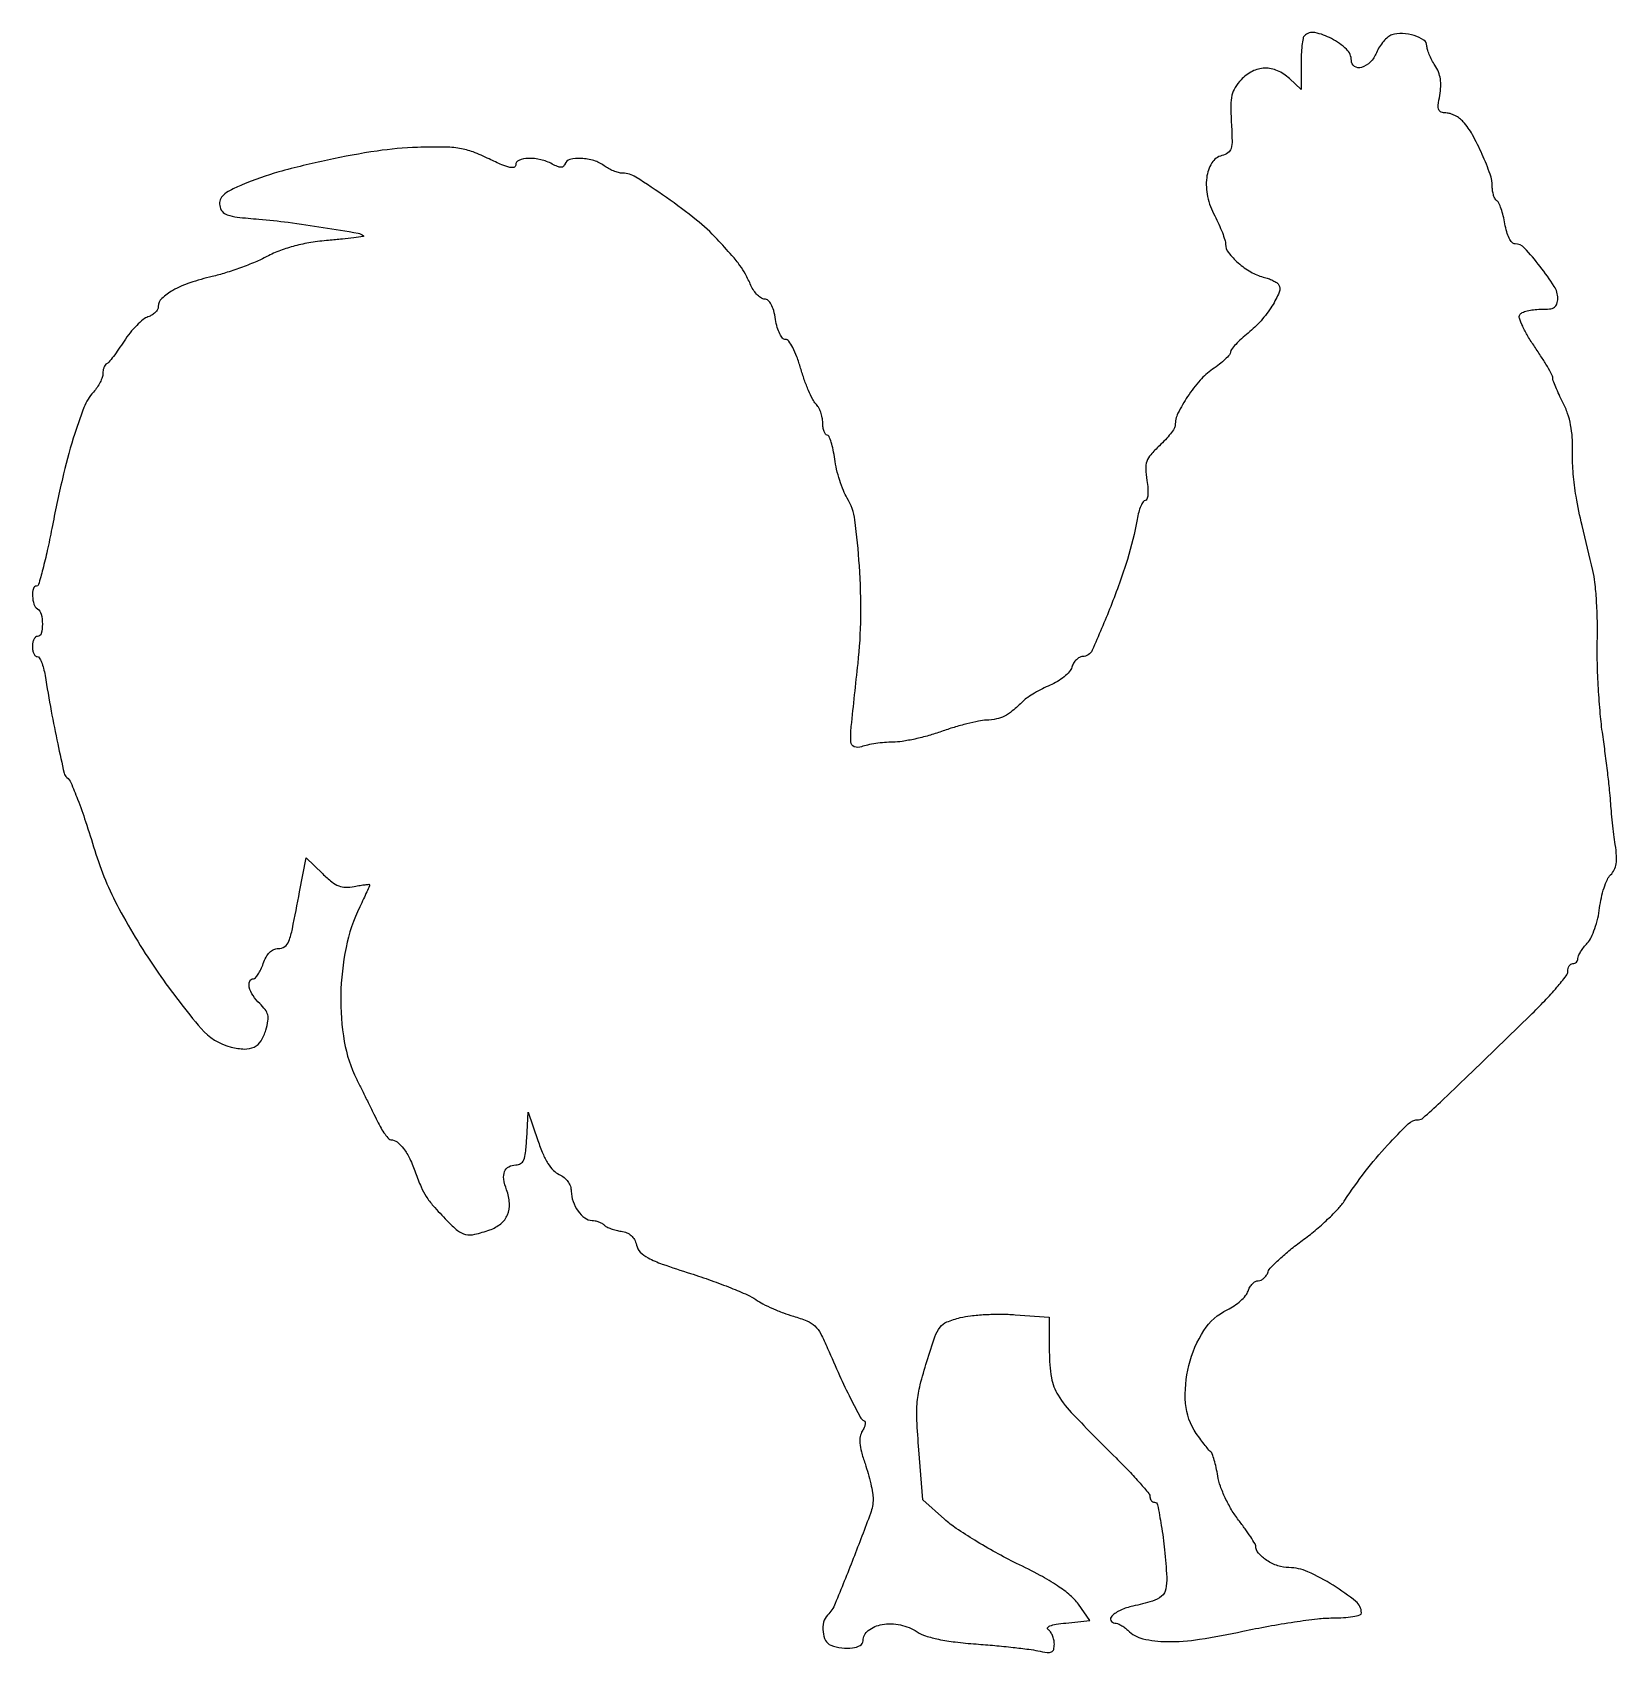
# Model space of a CAD drawing. Extents: x 0 to 315, y 0 to 322.
import ezdxf

# ---------------------------------------------------------------- set-up
doc = ezdxf.new("R2010")
doc.units = 0

msp = doc.modelspace()

# ---------------------------------------------------------------- linework, layer by layer
msp.add_lwpolyline([(252.666667, 321.333333, 0.154619), (252.40474, 320.828484, 0.013709), (252.195833, 319.391504, 0.016885), (252.048604, 317.625689, 0.012355), (252, 315.659019), (252, 310.651372), (249.685549, 312.825686, 0.083988), (247.323595, 314.395563, 0.111442), (244.801048, 314.899182, 0.112306), (242.321245, 314.269716, 0.0863), (240.081139, 312.586368, 0.0505), (238.901528, 311.045167, 0.082339), (238.279929, 309.524552, 0.056684), (238.056307, 307.509069, 0.013497), (238.156825, 304.129971, -0.008412), (238.300956, 300.520185, -0.074744), (238.101334, 298.945892, -0.171976), (237.491448, 298.084261, -0.09256), (236.293801, 297.535544, 0.195346), (234.279471, 296.06421, 0.109078), (233.260389, 293.153757, 0.084669), (233.446736, 289.38682, 0.067276), (234.855698, 285.55923, -0.014548), (235.678482, 283.890034, -0.016119), (236.373219, 282.23131, -0.015642), (236.873506, 280.785466, -0.076049), (237.002778, 279.930335, 0.16892), (237.580189, 278.26046, 0.046767), (239.521545, 276.22222, 0.046382), (242.024242, 274.421978, 0.071364), (244.489338, 273.41332, -0.024632), (245.496648, 273.107058, -0.027469), (246.431943, 272.712355, -0.028323), (247.18233, 272.291742, -0.112901), (247.550315, 271.918588, -0.243753), (247.666255, 270.383713, -0.039666), (246.236185, 267.650689, -0.040036), (244.052865, 264.726814, -0.044005), (241.493842, 262.287695, 0.016141), (240.155274, 261.147039, 0.02169), (239.024342, 260.025135, 0.019517), (238.182608, 259.039886, 0.1668), (237.993196, 258.5, -0.179324), (237.795148, 257.9766, -0.022313), (236.941712, 257.080887, -0.024025), (235.788405, 256.075658, -0.017736), (234.42331, 255.073231, 0.062549), (231.955063, 252.895877, 0.033733), (229.479324, 249.676498, 0.032777), (227.558301, 246.341401, 0.114764), (227, 243.941048, -0.143336), (226.821399, 243.330833, -0.0217), (226.082048, 242.279396, -0.022832), (225.071612, 241.084395, -0.017971), (223.875058, 239.883287, 0.024148), (222.144928, 238.10314, 0.094487), (221.36749, 236.789702, 0.098758), (221.145594, 235.313097, 0.027718), (221.386875, 232.982077, -0.020019), (221.5772, 231.383917, -0.040301), (221.574588, 230.115313, -0.055651), (221.405901, 229.255848, -0.327456), (221.057131, 229, 0.257539), (220.64227, 228.771135, 0.038582), (220.181899, 227.898438, 0.035295), (219.756336, 226.686678, 0.023517), (219.434838, 225.25, -0.032687), (217.502179, 217.300062, -0.018633), (214.193037, 207.977571, -0.009944), (210.519311, 199.245541, -0.296418), (208.602925, 198, 0.125023), (207.992102, 197.844841, 0.069681), (207.371068, 197.385684, 0.06249), (206.834241, 196.708362, 0.059582), (206.471026, 195.908711, -0.102278), (205.961023, 194.999465, -0.040054), (204.928997, 193.987254, -0.03753), (203.600699, 193.037734, -0.038256), (202.153638, 192.304284, 0.019017), (200.630009, 191.604279, 0.016046), (199.073296, 190.752244, 0.016346), (197.702771, 189.882325, 0.042598), (196.798007, 189.145574, -0.016527), (194.650317, 187.202212, -0.056317), (193.085309, 186.154516, -0.070946), (191.527844, 185.611006, -0.037952), (189.5, 185.37012, 0.039393), (187.955226, 185.182105, 0.01187), (185.64659, 184.657116, 0.011815), (183.075693, 183.942919, 0.012575), (180.594774, 183.121469, -0.017586), (178.05677, 182.309245, -0.014729), (175.313929, 181.623181, -0.014984), (172.768107, 181.144969, -0.038948), (170.909874, 181, 0.020812), (169.284496, 180.932315, 0.016152), (167.525536, 180.728179, 0.016429), (165.895017, 180.430307, 0.037461), (164.696351, 180.074653, -0.188609), (163.256756, 180.088355, -0.294831), (162.565575, 181.06678, -0.036617), (162.662491, 184.13334, -0.001141), (164.006737, 196.639324, 0.024935), (164.557303, 205.881839, 0.018875), (164.271668, 216.041483, 0.01627), (163.372267, 225.153238, 0.104506), (161.839878, 229.496546, -0.04084), (161.092154, 230.98397, -0.019114), (160.36079, 233.013048, -0.018792), (159.752022, 235.211461, -0.025008), (159.375679, 237.25, 0.016923), (159.069932, 239.070482, 0.026632), (158.672476, 240.604688, 0.024693), (158.245113, 241.753585, 0.299857), (157.871169, 242, -0.243636), (157.536921, 242.173148, -0.067717), (157.255906, 242.713393, -0.052071), (157.063504, 243.498352, -0.034094), (157, 244.428571, 0.048829), (156.899133, 245.458977, 0.037789), (156.597362, 246.546388, 0.038849), (156.154755, 247.527211, 0.071079), (155.629317, 248.227826, -0.079866), (154.997917, 249.101117, -0.015511), (154.174454, 250.870465, -0.016126), (153.336443, 253.016259, -0.014291), (152.601382, 255.299255, 0.018906), (151.851788, 257.555808, 0.031537), (151.032988, 259.381587, 0.034219), (150.235598, 260.673328, 0.241895), (149.599873, 261, -0.21755), (149.014255, 261.267461, -0.063467), (148.451656, 262.112861, -0.048065), (147.965421, 263.387759, -0.027442), (147.615991, 265, 0.025417), (147.246558, 266.738496, 0.058276), (146.754876, 267.981657, 0.08806), (146.15773, 268.737378, 0.183626), (145.466744, 269, -0.143392), (144.800677, 269.195027, -0.054844), (144.041759, 269.807813, -0.048501), (143.314607, 270.697828, -0.04255), (142.735626, 271.75, 0.019628), (141.643766, 273.969066, 0.034037), (140.545044, 275.703943, 0.023303), (138.961736, 277.665077, 0.004883), (136, 280.937736, 0.038089), (131.93708, 284.717591, 0.015863), (125.932755, 289.201674, 0.010917), (119.862516, 293.247591, 0.137849), (117.25453, 294.031803, -0.062175), (116.443533, 294.148005, -0.029774), (115.445186, 294.485547, -0.028961), (114.430792, 294.967415, -0.036562), (113.55887, 295.531803, 0.091199), (111.555652, 296.53847, 0.060577), (109.011343, 296.95629, 0.066465), (106.773474, 296.752138, 0.2621), (105.785534, 295.856602, -0.129867), (105.479213, 295.389096, -0.185192), (105.020605, 295.213204, -0.099357), (104.329681, 295.351868, -0.023822), (103.267942, 295.856602, 0.065527), (100.97539, 296.720915, 0.06475), (98.527802, 296.967345, 0.084438), (96.650451, 296.591768, 0.310671), (96, 295.645955, -0.339438), (95.657226, 295.199215, -0.123044), (94.805914, 295.18474, -0.046456), (93.261981, 295.697586, -0.010476), (90.75, 296.863341, 0.024316), (87.527885, 298.251646, 0.049682), (84.869421, 298.955797, 0.038188), (81.708065, 299.219763, 0.009434), (76.5, 299.157781, 0.029326), (68.46823, 298.437798, 0.015454), (58.609832, 296.654615, 0.015437), (48.976655, 294.289829, 0.032372), (41.699437, 291.745728, 0.016334), (39.250666, 290.611677, 0.069477), (37.927027, 289.696183, 0.124575), (37.308157, 288.749715, 0.118815), (37.199437, 287.605104, 0.136084), (37.699277, 286.462353, 0.139233), (38.712426, 285.75232, 0.056211), (40.689567, 285.305453, 0.007311), (45, 284.893181, -0.012213), (50.814845, 284.279438, -0.007096), (57.763577, 283.273443, -0.002381), (64.680718, 282.137781, -0.155717), (65.744646, 281.588688, -0.618496), (65.700282, 281.455891, -0.002796), (63.834481, 281.202531, -0.007298), (61.572909, 280.941807, -0.004135), (58.827328, 280.688743, 0.018799), (55.320603, 280.261509, 0.024417), (52.153463, 279.594221, 0.026228), (49.265765, 278.672641, 0.029314), (46.599034, 277.481824, -0.020534), (44.256234, 276.385952, -0.011614), (41.337064, 275.242829, -0.011579), (38.335179, 274.225153, -0.01863), (35.729279, 273.513925, 0.024178), (31.303407, 272.253068, 0.045495), (27.908005, 270.749772, 0.060661), (25.693809, 269.139082, 0.208108), (25, 267.544335, -0.126598), (24.848912, 266.957172, -0.06943), (24.401193, 266.35878, -0.062064), (23.740995, 265.840191, -0.058702), (22.961509, 265.487783, 0.094929), (21.99715, 264.965172, 0.026638), (20.725319, 263.805792, 0.025844), (19.399373, 262.314209, 0.02463), (18.211509, 260.670396, -0.00833), (17.118237, 259.04868, -0.011368), (16.076193, 257.627137, -0.008343), (15.166208, 256.483187, -0.1165), (14.75, 256.166667, 0.141294), (14.462195, 255.924766, 0.055417), (14.220313, 255.460599, 0.049062), (14.055483, 254.868776, 0.043423), (14, 254.231118, -0.08477), (13.870359, 253.47195, -0.033312), (13.450886, 252.493121, -0.031786), (12.846061, 251.472631, -0.034329), (12.130676, 250.564451, 0.091941), (10.238012, 247.494468, 0.018295), (8.124624, 241.374675, 0.016826), (5.962484, 233.320915, 0.009521), (3.859981, 223.4367, -0.006532), (2.954671, 219.052039, -0.01064), (2.059063, 215.359531, -0.004536), (1.216216, 212.293877, -0.335117), (0.826988, 212, 0.34031), (0.18604, 211.50662, 0.074427), (0.022574, 210.02862, 0.065583), (0.300553, 208.403456, 0.181152), (1, 207.5, -0.19988), (1.74597, 206.46095, -0.057087), (1.976521, 204.448239, -0.06176), (1.744944, 202.580587, -0.343662), (1, 202, 0.191087), (0.618118, 201.848523, 0.088204), (0.29375, 201.4125, 0.068025), (0.073693, 200.765418, 0.048028), (0, 200, 0.045771), (0.070226, 199.234473, 0.065694), (0.280439, 198.5875, 0.08573), (0.589948, 198.150643, 0.198381), (0.954687, 198, -0.26138), (1.361824, 197.771559, -0.038536), (1.806575, 196.898438, -0.035231), (2.213049, 195.686725, -0.023339), (2.514106, 194.25, 0.005594), (3.735008, 187.183061, 0.006946), (5.035292, 180.639395, 0.002488), (6.30452, 174.827856, 0.17699), (6.829033, 174.010172, -0.129881), (7.633439, 172.978798, -0.009715), (8.980948, 169.650016, -0.011534), (10.559524, 165.217716, -0.005637), (12.377235, 159.5, 0.048906), (17.182795, 147.949546, 0.028484), (25.021132, 135.134767, 0.024917), (33.493355, 124.12163, 0.156084), (39.451479, 120.422822, 0.050563), (42.123231, 120.033048, 0.124832), (44.048665, 120.432487, 0.139963), (45.415822, 121.65857, 0.070699), (46.368459, 123.789143, 0.028507), (46.782676, 125.621673, 0.09814), (46.745865, 126.834058, 0.109234), (46.25428, 127.868537, 0.03991), (45.153917, 129.071231, -0.058635), (43.824178, 130.638353, -0.084649), (43.088637, 132.296088, -0.155063), (43.159083, 133.489355, -0.310474), (43.902175, 134, 0.214187), (44.316561, 134.186047, 0.037743), (44.846541, 134.88125, 0.035037), (45.383752, 135.851064, 0.025101), (45.850155, 137, -0.041375), (46.422866, 138.288919, -0.070817), (47.126517, 139.229602, -0.087889), (47.940205, 139.800532, -0.109562), (48.839572, 140, 0.153799), (50.118233, 140.402843, 0.151133), (50.945804, 141.468305, 0.040549), (51.645018, 143.905989, 0.002534), (53.084917, 151.265387), (54.373034, 158.030775), (57.625651, 154.878214, 0.022408), (59.458354, 153.254624, 0.07454), (60.841807, 152.441512, 0.094556), (62.214563, 152.171804, 0.050755), (63.939134, 152.337827, -0.008469), (65.112945, 152.551981, -0.014436), (66.100871, 152.685818, -0.008297), (66.898567, 152.757154, -0.43564), (67, 152.662829, -0.104975), (66.956121, 152.456136, -0.00141), (66.420752, 151.261109, -0.003944), (65.78384, 149.879271, -0.002573), (65.028091, 148.294277, 0.062438), (62.298908, 140.204185, 0.04571), (61.264215, 130.774334, 0.046429), (61.957877, 121.525524, 0.073992), (64.4131, 114, -0.000652), (65.406529, 112.003807, -0.000438), (66.536737, 109.720313, -0.000441), (67.627018, 107.507715, -0.000873), (68.487421, 105.75, 0.018383), (69.254032, 104.313547, 0.026075), (70.046582, 103.101563, 0.024468), (70.77246, 102.204292, 0.21358), (71.228899, 102, -0.168918), (72.458868, 101.572268, -0.065149), (73.73582, 100.258873, -0.049123), (74.980101, 98.197384, -0.026794), (76.108149, 95.463279, 0.015957), (77.206523, 92.628412, 0.044602), (78.210172, 90.749919, 0.036968), (79.632418, 88.893514, 0.008347), (82.326923, 85.96814, 0.029442), (84.461745, 83.975778, 0.119669), (86.047292, 83.202386, 0.113218), (87.858478, 83.220245, 0.025028), (90.856805, 84.099926, 0.087159), (93.046255, 85.322624, 0.1229), (94.380815, 87.103757, 0.116273), (94.764659, 89.381407, 0.072703), (94.19904, 92.039033, -0.049101), (93.643085, 94.156784, -0.128795), (93.794966, 95.708399, -0.184784), (94.619437, 96.649945, -0.122139), (96.031074, 97, 0.139374), (96.985228, 97.271237, 0.157653), (97.599563, 97.994507, 0.07129), (97.966112, 99.435649, 0.012304), (98.19774, 102.25), (98.5, 107.5), (100.404166, 101.840272, 0.019983), (101.393793, 99.246604, 0.039744), (102.416167, 97.301418, 0.051513), (103.494154, 95.930344, 0.093784), (104.654166, 95.111711, -0.062222), (105.622179, 94.515803, -0.069133), (106.375219, 93.718178, -0.072358), (106.856808, 92.779756, -0.079084), (107.031803, 91.771439, 0.080931), (107.390485, 89.748824, 0.071098), (108.379834, 87.843716, 0.07876), (109.734966, 86.468742, 0.160218), (111.160243, 86, -0.053857), (111.781106, 85.93293, -0.037658), (112.456134, 85.731124, -0.038066), (113.081363, 85.435342, -0.06229), (113.55, 85.084676, 0.076849), (114.0829, 84.709507, 0.027148), (114.94327, 84.339917, 0.026194), (115.94791, 84.030163, 0.027864), (116.959006, 83.834676, -0.064695), (118.062604, 83.535793, -0.085687), (118.940316, 82.979813, -0.085968), (119.578809, 82.16334, -0.065582), (119.980467, 81.100073, 0.13583), (120.74611, 79.699292, 0.079261), (122.289216, 78.544658, 0.037433), (125.12477, 77.314398, 0.006309), (130.737114, 75.442624, -0.008464), (134.844118, 74.053204, -0.009433), (138.754663, 72.572277, -0.008853), (142.0354, 71.190681, -0.04807), (143.715653, 70.245619, 0.033424), (145.110407, 69.406536, 0.014813), (147.05043, 68.480981, 0.014585), (149.170797, 67.618409, 0.019062), (151.158153, 66.961871, -0.026668), (153.861852, 66.022862, -0.09208), (155.415436, 65.024352, -0.083916), (156.582688, 63.484049, -0.01987), (157.964502, 60.558804, 0.006357), (160.334402, 55.169407, 0.009987), (162.520901, 50.60779, 0.005709), (164.444268, 46.898531, 0.16603), (165.213938, 46.178687, -0.2525), (165.406452, 45.927141, -0.083519), (165.402569, 45.446423, -0.059362), (165.213222, 44.819501, -0.036603), (164.853533, 44.137077, 0.095572), (164.43855, 43.059757, 0.065058), (164.376431, 41.744284, 0.044784), (164.674617, 40.030358, 0.016385), (165.389595, 37.673443, -0.012847), (166.006052, 35.691882, -0.01245), (166.526944, 33.660506, -0.012454), (166.895817, 31.852037, -0.044104), (167, 30.673239, -0.089055), (166.479165, 27.772199, -0.004546), (163.057446, 18.800849, -0.004269), (159.459893, 9.845888, -0.097569), (157.939024, 7.55, 0.138217), (157.166593, 6.152379, 0.084686), (157.050586, 4.260244, 0.089558), (157.559044, 2.533549, 0.186978), (158.581787, 1.606989, 0.057752), (160.756425, 1.049324, 0.067232), (162.889018, 1.046353, 0.089761), (164.451896, 1.550278, 0.276716), (165, 2.464816, -0.23706), (166.036365, 4.527847, -0.119297), (168.786007, 5.697746, -0.092481), (172.410521, 5.62656, -0.094571), (175.734237, 4.25, 0.068841), (177.436654, 3.440675, 0.025726), (180.002557, 2.772177, 0.021092), (183.323899, 2.231931, 0.011391), (187.449054, 1.833496, -0.00451), (191.152543, 1.527167, -0.004712), (194.795972, 1.158036, -0.004534), (197.937141, 0.78099, -0.020686), (199.75, 0.469997, 0.016985), (201.591247, 0.140091, 0.135569), (202.439337, 0.247663, 0.236941), (202.867038, 0.745429, 0.06121), (203, 1.827484, 0.05461), (202.907337, 2.673362, 0.048381), (202.632813, 3.516111, 0.05119), (202.22889, 4.231686, 0.095339), (201.75, 4.690983, -0.414796), (201.67188, 5.057517, -0.160938), (202.120515, 5.416804, -0.048488), (203.347293, 5.742123, -0.014465), (205.269098, 6), (210.038196, 6.5), (207.769098, 9.74272, 0.065064), (206.166409, 11.49618, 0.029033), (203.657136, 13.373419, 0.022387), (200.182436, 15.453813, 0.010375), (195.5, 17.85575, -0.012675), (191.356114, 20.005562, -0.011394), (187.174427, 22.437203, -0.011504), (183.523651, 24.790116, -0.034891), (181.200177, 26.613029), (176.900354, 30.5), (176.08514, 40.410597, -0.008771), (175.704026, 46.308344, -0.034234), (175.782357, 49.959099, -0.039307), (176.352711, 53.312542, -0.014246), (177.667164, 57.961804, -0.007683), (179.291736, 62.874174, -0.078875), (180.299503, 64.753672, -0.133279), (181.663315, 65.803848, -0.035804), (184.2822, 66.670626, -0.034614), (186.369756, 67.04801, -0.014152), (189.243834, 67.282313, -0.013923), (192.356595, 67.360766, -0.017306), (195.25, 67.252923), (202, 66.767009), (202, 59.856854, 0.040196), (202.412054, 54.739513, 0.100713), (203.730591, 51.251807, 0.052195), (206.791191, 47.360659, 0.005058), (215.25, 38.825396, -0.00751), (217.836452, 36.189833, -0.011108), (220.017188, 33.79556, -0.006514), (221.761001, 31.739934, -0.174357), (222, 31.075396, 0.080024), (222.066166, 30.664626, 0.091315), (222.257375, 30.315898, 0.100752), (222.542004, 30.082747, 0.121969), (222.87617, 30, -0.358005), (223.50973, 29.479676, -0.008296), (224.249319, 25.393354, -0.015426), (224.893943, 20.523771, -0.011504), (225.314848, 15.121525, -0.062322), (225.149793, 12.758468, -0.168605), (224.31412, 11.32658, -0.106698), (222.485154, 10.337239, -0.017642), (218.575948, 9.347462, 0.052047), (216.194942, 8.567132, 0.0827), (214.411912, 7.384302, 0.314705), (214.224558, 6.506419, 0.301485), (214.988095, 6, -0.09122), (215.532081, 5.899922, -0.035725), (216.226798, 5.576848, -0.03388), (216.946931, 5.110733, -0.035819), (217.583376, 4.559481, 0.139656), (220.598691, 2.881217, 0.055425), (225.347094, 2.310454, 0.039487), (231.853994, 2.766966, 0.016692), (240.47101, 4.356001, -0.008767), (245.510529, 5.368154, -0.008297), (250.675593, 6.223325, -0.00828), (255.270935, 6.828437, -0.028599), (258.267919, 7, 0.01639), (260.466282, 7.072081, 0.026798), (262.31698, 7.293614, 0.025251), (263.703087, 7.60825, 0.336139), (264, 8, 0.226871), (262.905286, 10.288453, 0.029881), (258.398787, 13.496668, 0.033914), (253.351534, 16.196134, 0.106229), (249.610579, 17, -0.082228), (247.405035, 17.365184, -0.062749), (245.201897, 18.438965, -0.068039), (243.542717, 19.878716, -0.182026), (243, 21.320088, 0.141809), (242.87708, 21.744774, 0.005767), (242.000152, 23.097925, 0.009684), (240.900389, 24.685219, 0.006672), (239.596263, 26.441831, -0.028661), (238.191645, 28.518653, -0.024366), (236.949032, 30.855995, -0.025164), (235.99528, 33.178918, -0.043439), (235.473797, 35.200484, 0.012426), (235.149229, 36.883735, 0.016856), (234.767703, 38.383892, 0.013819), (234.379938, 39.5928, 0.150043), (234.079354, 40, -0.06013), (233.703009, 40.355668, -0.006624), (232.955347, 41.279721, -0.008009), (232.09439, 42.409892, -0.006398), (231.20182, 43.65437, -0.134321), (229.07204, 49.630407, -0.080389), (229.717388, 57.193438, -0.080928), (232.702026, 64.11613, -0.140224), (237.361416, 68.232523, 0.036777), (238.736549, 69.01712, 0.035285), (240.002232, 70.004613, 0.037373), (240.989732, 71.03739, 0.095526), (241.481931, 71.94307, -0.056383), (241.833187, 72.729673, -0.060884), (242.344037, 73.395777, -0.068677), (242.929386, 73.848004, -0.130904), (243.5, 74, 0.113339), (244.067021, 74.130204, 0.068891), (244.641571, 74.514063, 0.063434), (245.136295, 75.080937, 0.064734), (245.469076, 75.75, -0.109761), (246.038136, 76.676264, -0.01422), (247.711319, 78.307813, -0.016021), (249.84315, 80.14881, -0.012754), (252.254281, 82, 0.016973), (254.788199, 83.979661, 0.015021), (257.290323, 86.20625, 0.01526), (259.422586, 88.348586, 0.043692), (260.718056, 90, -0.019953), (264.755074, 95.681623, -0.020822), (269.178006, 100.940148, -0.015933), (273.291644, 105.158731, -0.192453), (275.350759, 105.995222, 0.184022), (276.264254, 106.349099, 0.004418), (279.675659, 109.479021, 0.004607), (285.212921, 114.746585, 0.000528), (297.561888, 126.738061, 0.009717), (300.411515, 129.62096, 0.013907), (302.815054, 132.294073, 0.009727), (304.688471, 134.586835, 0.16796), (305, 135.488061, -0.064316), (305.074663, 136.066101, -0.082043), (305.29375, 136.555868, -0.098722), (305.618642, 136.883528, -0.149303), (306, 137, 0.103303), (306.381579, 137.079687, 0.09885), (306.70625, 137.306033, 0.096885), (306.923813, 137.644152, 0.094931), (307, 138.041813, -0.110843), (307.119116, 138.572533, -0.027071), (307.54814, 139.365953, -0.026416), (308.151759, 140.243273, -0.023644), (308.866008, 141.086551, 0.074874), (309.631102, 142.203556, 0.028255), (310.36094, 143.956162, 0.027), (310.958081, 146.001118, 0.028066), (311.322159, 148.072318, -0.024941), (311.664927, 150.096339, -0.025616), (312.205369, 152.057871, -0.02643), (312.848555, 153.701904, -0.090151), (313.50012, 154.642977, 0.080325), (314.224097, 155.646238, 0.077977), (314.604331, 156.836753, 0.055646), (314.670863, 158.407585, 0.020003), (314.427356, 160.635858, -0.006437), (314.154626, 162.629182, -0.003925), (313.881396, 164.989362, -0.003933), (313.647337, 167.33309, -0.006957), (313.496392, 169.270461, 0.010484), (313.307916, 171.487528, 0.003033), (312.924515, 174.901323, 0.003049), (312.445535, 178.744094, 0.003249), (311.929263, 182.5, -0.013657), (311.448018, 186.637769, -0.007731), (311.079841, 191.671577, -0.007713), (310.865308, 196.761477, -0.012571), (310.858573, 201.084093, 0.011117), (310.863959, 205.077303, 0.010452), (310.693673, 209.150032, 0.010476), (310.391595, 212.753236, 0.035158), (309.97977, 215.084093, -0.00414), (307.822016, 224.021911, -0.014434), (306.644264, 229.839724, -0.021609), (306.07177, 234.299739, -0.026455), (305.939188, 238.5, 0.02042), (305.881029, 241.483552, 0.032182), (305.56265, 244.024132, 0.035747), (304.95717, 246.295855, 0.0356), (304.033633, 248.461442, -0.009116), (303.25487, 250.049029, -0.011588), (302.59738, 251.542789, -0.00967), (302.10332, 252.808605, -0.088425), (302, 253.388257, 0.124563), (301.847304, 253.991673, 0.007771), (300.939645, 255.60964, 0.011099), (299.77305, 257.516779, 0.007986), (298.390282, 259.59478, -0.0171), (297.056017, 261.681365, -0.024849), (296.03736, 263.61419, -0.022486), (295.376428, 265.220322, -0.228611), (295.449299, 265.917965, -0.15315), (295.932144, 266.335748, -0.037993), (296.932382, 266.682152, -0.0353), (298.19271, 266.920456, -0.029084), (299.559017, 267, 0.022832), (301.391585, 267.083727, 0.117165), (302.349328, 267.405988, 0.182008), (302.83738, 268.044169, 0.073332), (303, 269.147008, 0.142816), (302.29861, 271.552502, 0.023951), (299.496886, 275.516094, 0.021389), (296.355896, 279.200246, 0.208453), (294.520948, 280, -0.217211), (293.935094, 280.267111, -0.061844), (293.363352, 281.11787, -0.047481), (292.863889, 282.393145, -0.027764), (292.500885, 283.99476, 0.018398), (292.175629, 285.565697, 0.023555), (291.75604, 286.981809, 0.022479), (291.307097, 288.105461, 0.149132), (290.912988, 288.553777, -0.131581), (290.561886, 288.926479, -0.045163), (290.26819, 289.614147, -0.041147), (290.067405, 290.46735, -0.037236), (290, 291.371188, 0.086053), (289.573806, 293.82919, 0.019457), (287.987126, 297.775612, 0.020882), (286.036992, 301.682749, 0.054316), (284.230331, 304.25, 0.052993), (283.501499, 304.91972, 0.041416), (282.587207, 305.485937, 0.042645), (281.63573, 305.873121, 0.07545), (280.799699, 306, -0.082052), (279.837495, 306.158971, -0.2302), (279.364863, 306.62652, -0.115744), (279.26426, 307.555914, -0.015704), (279.566806, 309.504413, 0.034613), (279.769123, 311.236976, 0.051484), (279.683987, 312.760306, 0.055489), (279.30081, 314.147143, 0.049943), (278.612119, 315.469229, -0.023694), (277.995081, 316.515949, -0.02304), (277.47356, 317.626005, -0.023668), (277.107354, 318.64243, -0.07476), (277, 319.356409, 0.253556), (276.390135, 320.481718, 0.06974), (274.50237, 321.366414, 0.062683), (272.135257, 321.782002, 0.089217), (270.022504, 321.507142, 0.097961), (269.241879, 321.078015, 0.041016), (268.38504, 320.23052, 0.038537), (267.589966, 319.144303, 0.040553), (266.986226, 317.966746, -0.095927), (265.756009, 316.105187, -0.124672), (264.016944, 315.044936, -0.225554), (262.632294, 315.246068, -0.250784), (262, 316.42742, 0.206094), (261.039657, 318.65833, 0.068572), (258.082771, 320.773181, 0.070543), (254.757755, 321.96094, 0.252052)], format="xyb", close=True)

doc.saveas('drawing.dxf')
